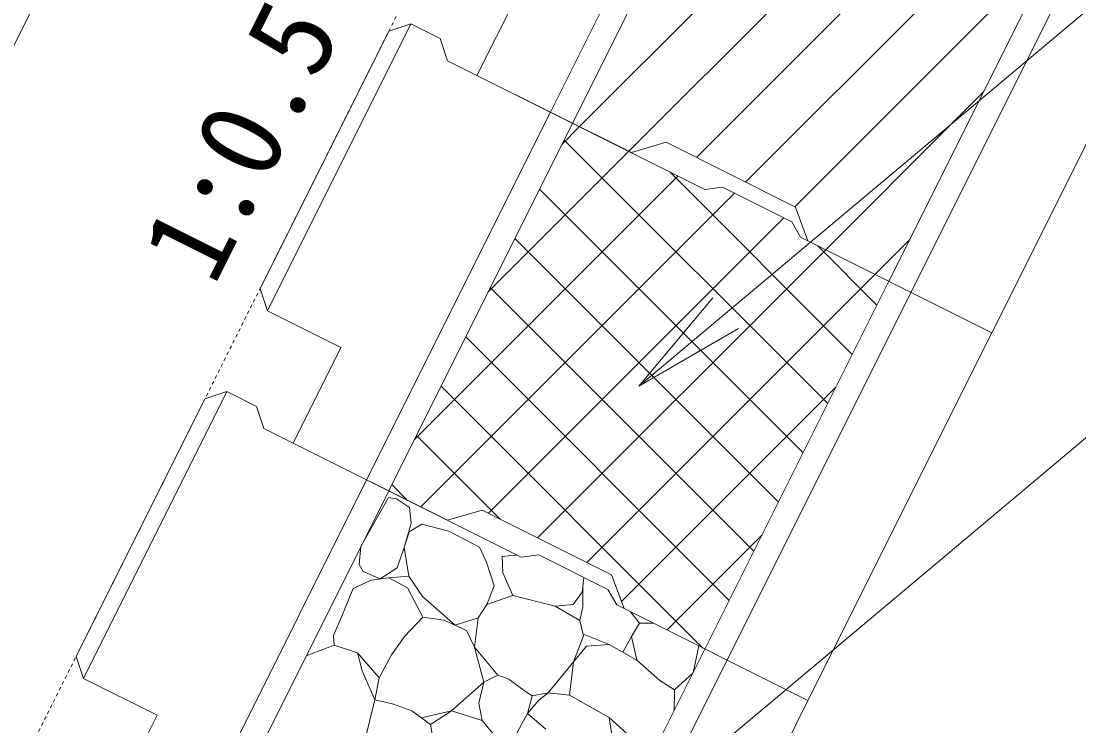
# Model space of a CAD drawing. Units: millimetres on the paper. Extents: x 0 to 841, y 0 to 594.
# Drawn here: x 627.61 to 659.77, y 388.58 to 410 of the extents above; entities that cross this region are included whole.
import ezdxf
from ezdxf.enums import TextEntityAlignment as Align

# ---------------------------------------------------------------- set-up
doc = ezdxf.new("R2010")
doc.units = ezdxf.units.MM
doc.linetypes.add('USER1', pattern=[0.1125, 0.0625, -0.05])
for name, color, linetype, lineweight in [('D-STR-DIM（寸法）', 7, 'Continuous', 18), ('D-STR-HTXT（旗揚げ）', 7, 'Continuous', 18), ('D-STR-STRn（構造物）', 7, 'Continuous', 18), ('D-STR（構造物外形線）', 1, 'Continuous', 18)]:
    doc.layers.add(name, color=color, linetype=linetype, lineweight=lineweight)
doc.layers.add('D-STR-TXT（文字）', color=7, linetype='Continuous')
doc.styles.add('ＭＳ ゴシック', font='')
doc.styles.get('ＭＳ ゴシック').set_extended_font_data('MS Gothic')

msp = doc.modelspace()

# ---------------------------------------------------------------- linework, layer by layer
at = {"layer": 'D-STR-DIM（寸法）'}
msp.add_line((596.348, 347.174), (663.34, 481.159), dxfattribs=at)
at = {"layer": 'D-STR-HTXT（旗揚げ）'}
for p, q in [((646.391, 398.905), (703.844, 447.114)), ((635.21, 376.545), (696.494, 427.968)), ((646.391, 398.905), (648.64, 401.587)), ((646.391, 398.905), (649.422, 400.655))]:
    msp.add_line(p, q, dxfattribs=at)
at = {"layer": 'D-STR-STRn（構造物）', "linetype": 'USER1'}
msp.add_line((598.986, 330.09), (672.329, 476.777), dxfattribs=at)
at = {"layer": 'D-STR-STRn（構造物）'}
for p, q in [((644.59, 406.794), (653.907, 416.11)), ((646.087, 406.045), (655.627, 415.586)), ((648.142, 405.856), (656.9, 414.614)), ((649.639, 405.107), (658.397, 413.865)), ((651.136, 404.359), (659.118, 412.342)), ((655.939, 406.917), (656.873, 407.852)), ((652.073, 403.052), (655.939, 406.917)), ((644.061, 406.264), (644.59, 406.794)), ((652.135, 398.375), (644.122, 406.387)), ((641.816, 401.774), (646.087, 406.045)), ((639.571, 397.284), (647.583, 405.297)), ((652.883, 399.871), (647.332, 405.422)), ((651.386, 396.878), (643.374, 404.891)), ((639.763, 395.231), (649.304, 404.772)), ((641.819, 395.042), (650.8, 404.024)), ((650.638, 395.381), (642.626, 403.394)), ((653.57, 402.303), (654.628, 403.361)), ((643.316, 394.294), (652.073, 403.052)), ((653.632, 401.368), (651.822, 403.177)), ((644.812, 393.545), (653.57, 402.303)), ((649.89, 393.885), (641.877, 401.897)), ((649.141, 392.388), (641.129, 400.4)), ((648.342, 390.942), (640.38, 398.904)), ((645.865, 392.353), (652.383, 398.871)), ((642.175, 394.864), (639.632, 397.407)), ((639.362, 395.432), (638.884, 395.91)), ((637.943, 394.029), (638.778, 395.52)), ((638.778, 395.52), (639.025, 395.474)), ((639.025, 395.474), (639.423, 395.212)), ((639.423, 395.212), (639.472, 394.74)), ((639.472, 394.74), (639.259, 393.999)), ((639.409, 394.477), (639.794, 394.712)), ((639.794, 394.712), (640.615, 394.498)), ((639.259, 393.999), (639.409, 394.477)), ((640.615, 394.498), (641.55, 394.012)), ((647.247, 391.49), (650.138, 394.381)), ((637.886, 393.479), (637.943, 394.029)), ((639.259, 393.999), (639.044, 393.379)), ((639.395, 393.129), (639.259, 393.999)), ((641.55, 394.012), (641.764, 393.549)), ((642.235, 393.727), (642.528, 393.752)), ((642.256, 393.225), (642.235, 393.727)), ((642.528, 393.752), (642.701, 393.762)), ((638.011, 393.266), (637.886, 393.479)), ((639.044, 393.379), (638.526, 393.042)), ((641.764, 393.549), (641.993, 392.828)), ((638.256, 393.005), (637.706, 392.751)), ((638.526, 393.042), (638.011, 393.266)), ((638.796, 393.079), (638.256, 393.005)), ((639.395, 393.129), (638.796, 393.079)), ((639.357, 392.772), (638.796, 393.079)), ((639.817, 392.508), (639.395, 393.129)), ((642.557, 392.538), (642.256, 393.225)), ((644.667, 392.636), (644.715, 393.091)), ((637.706, 392.751), (637.362, 391.909)), ((639.825, 391.877), (639.357, 392.772)), ((641.993, 392.828), (641.771, 392.262)), ((644.689, 392.199), (644.691, 392.863)), ((640.812, 391.634), (639.817, 392.508)), ((642.557, 392.538), (641.771, 392.262)), ((643.845, 392.218), (642.557, 392.538)), ((644.397, 392.265), (644.667, 392.636)), ((641.771, 392.262), (641.503, 391.856)), ((643.845, 392.218), (644.397, 392.265)), ((644.597, 391.777), (643.845, 392.218)), ((644.597, 391.777), (644.689, 392.199)), ((646.411, 391.693), (646.14, 392.043)), ((637.362, 391.909), (637.11, 391.323)), ((639.825, 391.877), (639.272, 391.296)), ((640.473, 391.791), (639.825, 391.877)), ((641.15, 391.476), (640.473, 391.791)), ((641.503, 391.856), (640.812, 391.634)), ((641.503, 391.856), (641.398, 390.971)), ((644.71, 391.311), (644.597, 391.777)), ((646.174, 391.289), (646.411, 391.693)), ((646.411, 391.693), (646.832, 391.697)), ((641.398, 390.971), (641.15, 391.476)), ((637.11, 391.323), (637.13, 391.032)), ((639.272, 391.296), (638.872, 390.734)), ((644.401, 390.527), (644.71, 391.311)), ((645.493, 391.052), (644.727, 391.354)), ((644.797, 390.995), (645.493, 391.052)), ((645.493, 391.052), (646.327, 390.574)), ((646.174, 391.289), (645.91, 390.813)), ((646.327, 390.574), (646.174, 391.289)), ((637.13, 391.032), (636.282, 390.707)), ((637.841, 390.798), (637.13, 391.032)), ((638.5, 390.038), (637.841, 390.798)), ((637.977, 390.244), (637.841, 390.798)), ((638.872, 390.734), (638.5, 390.038)), ((641.398, 390.971), (642.107, 390.119)), ((641.678, 389.901), (641.398, 390.971)), ((644.401, 390.527), (644.797, 390.995)), ((648.043, 390.19), (648.212, 391.007)), ((644.401, 390.527), (643.637, 389.579)), ((644.288, 389.505), (644.401, 390.527)), ((646.327, 390.574), (647.031, 389.959)), ((638.367, 389.368), (637.977, 390.244)), ((641.678, 389.901), (642.107, 390.119)), ((642.107, 390.119), (642.439, 389.991)), ((647.476, 389.676), (648.043, 390.19)), ((638.5, 390.038), (638.367, 389.368)), ((641.678, 389.901), (640.694, 389.034)), ((641.528, 389.262), (641.678, 389.901)), ((642.439, 389.991), (642.951, 389.622)), ((647.031, 389.959), (647.476, 389.676)), ((642.951, 389.622), (643.153, 389.487)), ((643.008, 388.956), (643.153, 389.487)), ((643.153, 389.487), (643.637, 389.579)), ((643.637, 389.579), (643.354, 389.352)), ((644.288, 389.505), (643.637, 389.579)), ((645.495, 388.829), (644.288, 389.505)), ((647.476, 389.676), (647.465, 389.035)), ((638.038, 388.051), (638.367, 389.368)), ((638.367, 389.368), (638.929, 389.233)), ((638.929, 389.233), (639.487, 389.032)), ((641.63, 388.741), (641.528, 389.262)), ((643.354, 389.352), (643.008, 388.956)), ((639.487, 389.032), (640.057, 388.616)), ((640.694, 389.034), (639.772, 388.824)), ((640.694, 389.034), (640.057, 388.616)), ((641.63, 388.741), (640.694, 389.034)), ((643.008, 388.956), (642.635, 388.263)), ((643.564, 388.471), (643.008, 388.956)), ((646.161, 388.22), (645.495, 388.829)), ((645.606, 388.101), (645.495, 388.829)), ((640.057, 388.616), (640.141, 388.153)), ((642.069, 388.215), (641.63, 388.741))]:
    msp.add_line(p, q, dxfattribs=at)
at = {"layer": 'D-STR（構造物外形線）'}
for p, q in [((649.298, 418.415), (643.707, 407.235)), ((649.968, 418.08), (644.378, 406.899)), ((659.584, 413.272), (653.993, 402.092)), ((660.254, 412.937), (654.664, 401.756)), ((657.124, 400.527), (662.714, 411.707)), ((641.471, 408.353), (642.925, 411.26)), ((639.459, 409.918), (635.099, 401.197)), ((639.459, 409.918), (638.788, 409.694)), ((639.459, 409.918), (640.353, 409.471)), ((638.788, 409.694), (634.875, 401.868)), ((640.353, 409.471), (640.577, 408.8)), ((640.577, 408.8), (648.403, 404.887)), ((646.167, 406.005), (641.471, 408.353)), ((643.707, 407.235), (638.117, 396.054)), ((644.378, 406.899), (638.788, 395.719)), ((647.218, 406.318), (646.167, 406.005)), ((651.154, 404.35), (647.218, 406.318)), ((648.403, 404.887), (648.94, 404.954)), ((648.94, 404.954), (651.042, 403.903)), ((651.534, 403.322), (651.154, 404.35)), ((651.042, 403.903), (651.31, 403.433)), ((651.31, 403.433), (657.124, 400.527)), ((657.124, 400.527), (651.534, 403.322)), ((653.993, 402.092), (648.403, 390.911)), ((634.875, 401.868), (635.099, 401.197)), ((654.664, 401.756), (649.074, 390.576)), ((637.335, 400.079), (635.099, 401.197)), ((651.534, 389.346), (657.124, 400.527)), ((635.881, 397.172), (637.335, 400.079)), ((633.198, 398.514), (629.285, 390.688)), ((633.869, 398.738), (629.508, 390.017)), ((633.869, 398.738), (633.198, 398.514)), ((633.869, 398.738), (634.763, 398.29)), ((634.763, 398.29), (634.987, 397.62)), ((634.987, 397.62), (642.813, 393.707)), ((640.577, 394.825), (635.881, 397.172)), ((638.117, 396.054), (632.527, 384.874)), ((638.788, 395.719), (633.198, 384.539)), ((641.628, 395.138), (640.577, 394.825)), ((645.563, 393.17), (641.628, 395.138)), ((642.813, 393.707), (643.35, 393.774)), ((643.35, 393.774), (645.452, 392.723)), ((645.944, 392.141), (645.563, 393.17)), ((645.452, 392.723), (645.72, 392.253)), ((645.72, 392.253), (651.534, 389.346)), ((651.534, 389.346), (645.944, 392.141)), ((648.403, 390.911), (642.813, 379.731)), ((629.285, 390.688), (629.508, 390.017)), ((649.074, 390.576), (643.484, 379.396)), ((631.745, 388.899), (629.508, 390.017)), ((645.944, 378.166), (651.534, 389.346)), ((630.291, 385.992), (631.745, 388.899))]:
    msp.add_line(p, q, dxfattribs=at)

# ---------------------------------------------------------------- texts
at = {"layer": 'D-STR-TXT（文字）', "style": 'ＭＳ ゴシック'}
msp.add_text('1:0.5', height=2.566, rotation=63.435, dxfattribs=at).set_placement((634.16, 401.555), align=Align.BOTTOM_LEFT)

doc.saveas('drawing.dxf')
